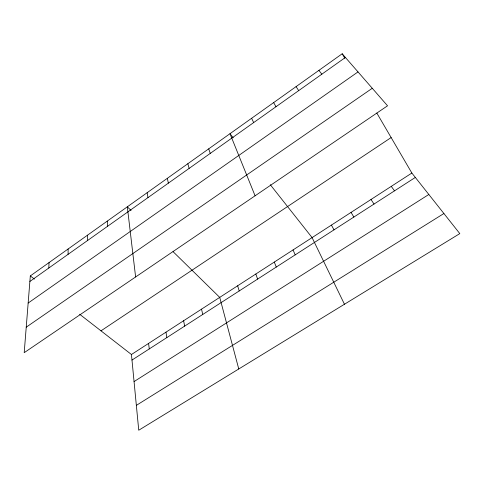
<?xml version="1.0" encoding="UTF-8"?>
<svg xmlns="http://www.w3.org/2000/svg" width="484" height="484" viewBox="0 0 484 484"><rect width="100%" height="100%" fill="white"/><g stroke="black" fill="none" stroke-linecap="round" stroke-linejoin="round"><path stroke-width="0.73" d="M68.075 254.342L68.123 248.988M48.811 268.021L49.059 262.57M30.317 275.922L24.2 352.673L387.545 105.796L342.194 53.772L30.317 275.922L34.394 279.087M29.875 281.464L345.407 57.457M28.157 303.044L358.009 71.91M26.233 327.172L372.275 88.276M100.993 330.838L391.139 137.559M131.448 354.506L411.86 173.042L459.8 233.603L138.745 430.228L131.448 354.506L79.648 314.255M131.987 360.066L415.332 177.428M134.062 381.58L428.83 194.483M136.349 405.368L443.901 213.517M131.067 210.492L127.322 206.825L135.617 276.969M173.042 251.632L219.724 297.382L238.763 368.971M233.221 137.801L229.979 133.699L255.086 195.802M270.266 184.676L312.095 237.608L344.457 304.242M318.926 70.349L321.836 74.197M391.272 186.364L394.508 190.847M371.01 199.481L374.017 204.06M296.081 86.618L298.695 90.623M351.063 212.385L353.846 217.062M342.194 53.772L344.802 58.231M376.818 113.044L411.86 173.042M273.648 102.596L275.977 106.746M331.431 225.096L333.996 229.858M251.619 118.29L253.677 122.585M293.056 249.925L295.204 254.856M274.307 262.062L276.261 267.071M255.836 274.011L257.597 279.099M208.725 148.842L210.262 153.404M237.644 285.784L239.217 290.945M187.84 163.719L189.129 168.402M201.532 309.155L202.742 314.455M167.319 178.336L168.365 183.146M183.618 320.747L184.652 326.119M147.148 192.699L147.971 197.623M165.97 332.169L166.835 337.608M148.582 343.422L149.278 348.922M107.248 221.121L107.623 226.27M87.519 235.176L87.677 240.427"/></g></svg>
